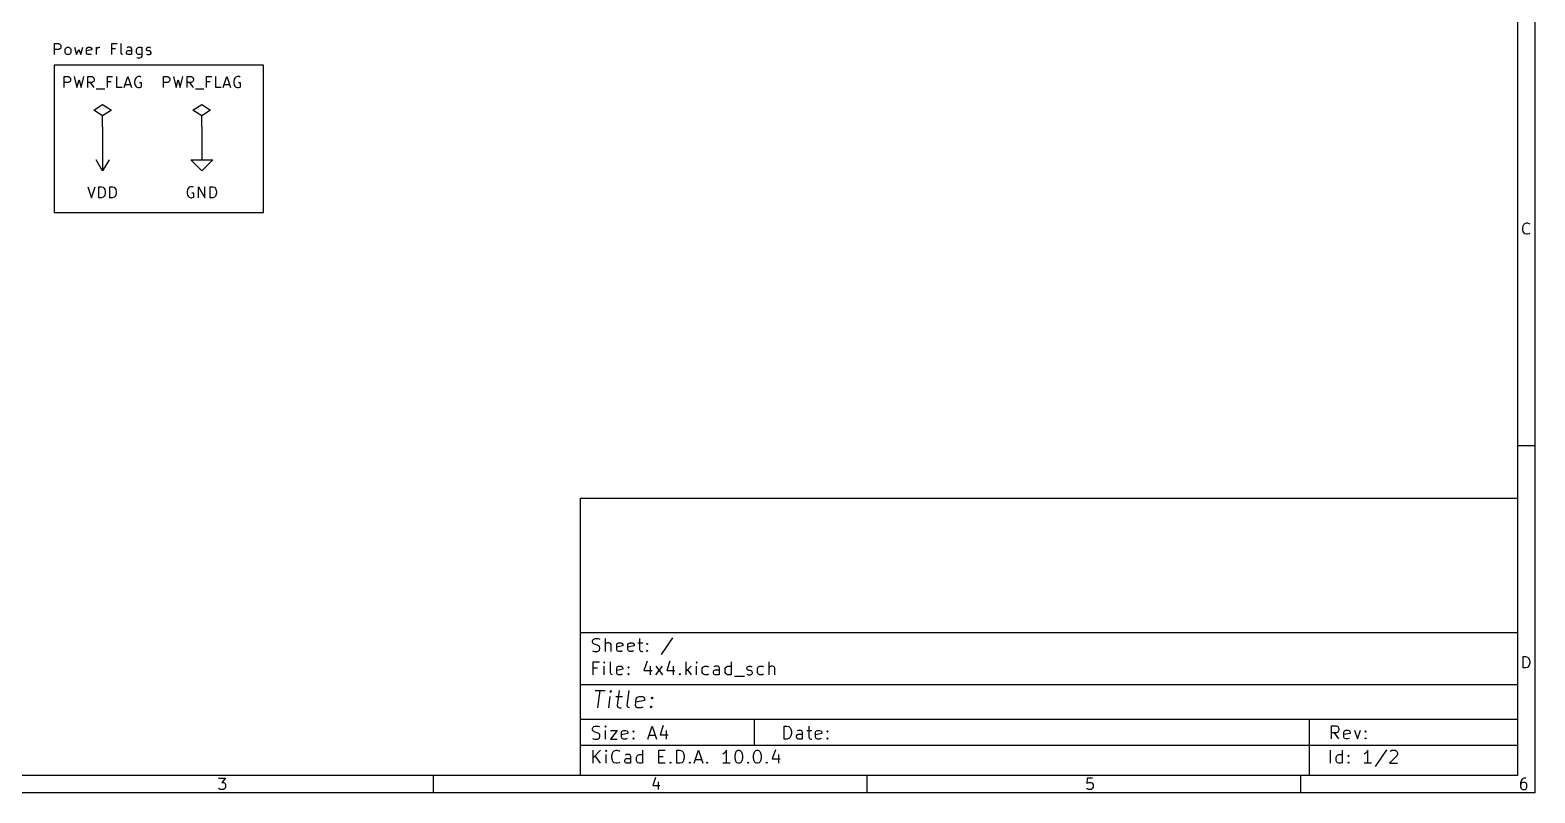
# Model space of a CAD drawing. Header units: millimetres. Extents: x 10 to 287, y -200 to -10.
# Drawn here: x 113.6 to 287, y -200 to -112.1 of the extents above; entities that cross this region are included whole.
import ezdxf

# ---------------------------------------------------------------- set-up
doc = ezdxf.new("R2010")
doc.units = ezdxf.units.MM
for name, color, linetype in [('GREENSIXTYFIVE', 129, 'CONTINUOUS'), ('LIGHTBLUE', 172, 'CONTINUOUS'), ('LIGHTGREEN', 92, 'CONTINUOUS'), ('RED', 14, 'CONTINUOUS')]:
    doc.layers.add(name, color=color, linetype=linetype)

msp = doc.modelspace()

# ---------------------------------------------------------------- linework, layer by layer
at = {"layer": 'GREENSIXTYFIVE', "linetype": 'CONTINUOUS'}
for p, q in [((117.5052, -118.6892), (117.5052, -117.4192)), ((117.5052, -117.4192), (117.989, -117.4192)), ((117.989, -117.4192), (118.11, -117.4797)), ((118.11, -117.4797), (118.1705, -117.5402)), ((118.1705, -117.5402), (118.2309, -117.6611)), ((118.2309, -117.8426), (118.1705, -117.9635)), ((118.2309, -117.6611), (118.2309, -117.8426)), ((118.6543, -117.4192), (118.9567, -118.6892)), ((118.9567, -118.6892), (119.1986, -117.7821)), ((119.1986, -117.7821), (119.4405, -118.6892)), ((119.4405, -118.6892), (119.7429, -117.4192)), ((120.2266, -118.6892), (120.2266, -117.4192)), ((120.2266, -117.4192), (120.7104, -117.4192)), ((120.7104, -117.4192), (120.8314, -117.4797)), ((120.8314, -117.4797), (120.8919, -117.5402)), ((120.8919, -117.5402), (120.9523, -117.6611)), ((120.9523, -117.8426), (120.8919, -117.9635)), ((120.9523, -117.6611), (120.9523, -117.8426)), ((122.4642, -118.6892), (122.4642, -117.4192)), ((122.4642, -117.4192), (123.069, -117.4192)), ((123.5528, -118.6892), (123.5528, -117.4192)), ((124.3995, -118.6892), (124.8228, -117.4192)), ((124.8228, -117.4192), (125.2462, -118.6892)), ((125.6695, -117.7216), (125.6091, -117.9635)), ((125.73, -117.6007), (125.6695, -117.7216)), ((125.851, -117.4797), (125.73, -117.6007)), ((126.0324, -117.4192), (125.851, -117.4797)), ((126.2138, -117.4192), (126.0324, -117.4192)), ((126.3348, -117.4797), (126.2138, -117.4192)), ((128.9352, -118.6892), (128.9352, -117.4192)), ((128.9352, -117.4192), (129.419, -117.4192)), ((129.419, -117.4192), (129.54, -117.4797)), ((129.54, -117.4797), (129.6005, -117.5402)), ((129.6005, -117.5402), (129.6609, -117.6611)), ((129.6609, -117.8426), (129.6005, -117.9635)), ((129.6609, -117.6611), (129.6609, -117.8426)), ((130.0843, -117.4192), (130.3867, -118.6892)), ((130.3867, -118.6892), (130.6286, -117.7821)), ((130.6286, -117.7821), (130.8705, -118.6892)), ((130.8705, -118.6892), (131.1729, -117.4192)), ((131.6566, -118.6892), (131.6566, -117.4192)), ((131.6566, -117.4192), (132.1404, -117.4192)), ((132.1404, -117.4192), (132.2614, -117.4797)), ((132.2614, -117.4797), (132.3219, -117.5402)), ((132.3219, -117.5402), (132.3823, -117.6611)), ((132.3823, -117.8426), (132.3219, -117.9635)), ((132.3823, -117.6611), (132.3823, -117.8426)), ((133.8942, -118.6892), (133.8942, -117.4192)), ((133.8942, -117.4192), (134.499, -117.4192)), ((134.9828, -118.6892), (134.9828, -117.4192)), ((135.8295, -118.6892), (136.2528, -117.4192)), ((136.2528, -117.4192), (136.6762, -118.6892)), ((137.0995, -117.7216), (137.0391, -117.9635)), ((137.16, -117.6007), (137.0995, -117.7216)), ((137.281, -117.4797), (137.16, -117.6007)), ((137.4624, -117.4192), (137.281, -117.4797)), ((137.6438, -117.4192), (137.4624, -117.4192)), ((137.7648, -117.4797), (137.6438, -117.4192)), ((117.989, -118.0845), (117.5052, -118.0845)), ((118.11, -118.024), (117.989, -118.0845)), ((118.1705, -117.9635), (118.11, -118.024)), ((120.7104, -118.0845), (120.2266, -118.0845)), ((120.9523, -118.6892), (120.529, -118.0845)), ((120.8314, -118.024), (120.7104, -118.0845)), ((120.8919, -117.9635), (120.8314, -118.024)), ((121.1943, -118.8102), (122.1619, -118.8102)), ((122.8876, -118.024), (122.4642, -118.024)), ((124.1576, -118.6892), (123.5528, -118.6892)), ((124.5205, -118.3264), (125.1252, -118.3264)), ((125.6091, -117.9635), (125.6091, -118.1449)), ((125.6091, -118.1449), (125.6695, -118.3868)), ((125.6695, -118.3868), (125.73, -118.5078)), ((125.73, -118.5078), (125.851, -118.6288)), ((125.851, -118.6288), (126.0324, -118.6892)), ((126.0324, -118.6892), (126.1533, -118.6892)), ((126.3952, -118.1449), (126.1533, -118.1449)), ((126.1533, -118.6892), (126.3348, -118.6288)), ((126.3348, -118.6288), (126.3952, -118.5683)), ((126.3952, -118.5683), (126.3952, -118.1449)), ((129.419, -118.0845), (128.9352, -118.0845)), ((129.54, -118.024), (129.419, -118.0845)), ((129.6005, -117.9635), (129.54, -118.024)), ((132.1404, -118.0845), (131.6566, -118.0845)), ((132.3823, -118.6892), (131.959, -118.0845)), ((132.2614, -118.024), (132.1404, -118.0845)), ((132.3219, -117.9635), (132.2614, -118.024)), ((132.6243, -118.8102), (133.5919, -118.8102)), ((134.3176, -118.024), (133.8942, -118.024)), ((135.5876, -118.6892), (134.9828, -118.6892)), ((135.9505, -118.3264), (136.5552, -118.3264)), ((137.0391, -117.9635), (137.0391, -118.1449)), ((137.0391, -118.1449), (137.0995, -118.3868)), ((137.0995, -118.3868), (137.16, -118.5078)), ((137.16, -118.5078), (137.281, -118.6288)), ((137.281, -118.6288), (137.4624, -118.6892)), ((137.4624, -118.6892), (137.5833, -118.6892)), ((137.8252, -118.1449), (137.5833, -118.1449)), ((137.5833, -118.6892), (137.7648, -118.6288)), ((137.7648, -118.6288), (137.8252, -118.5683)), ((137.8252, -118.5683), (137.8252, -118.1449)), ((120.2266, -130.1191), (120.6499, -131.3891)), ((120.6499, -131.3891), (121.0733, -130.1191)), ((121.4966, -131.3891), (121.4966, -130.1191)), ((121.4966, -130.1191), (121.799, -130.1191)), ((121.799, -131.3891), (121.4966, -131.3891)), ((121.799, -130.1191), (121.9804, -130.1796)), ((121.9804, -131.3287), (121.799, -131.3891)), ((121.9804, -130.1796), (122.1014, -130.3006)), ((122.1014, -131.2077), (121.9804, -131.3287)), ((122.1014, -130.3006), (122.1619, -130.4215)), ((122.1619, -131.0867), (122.1014, -131.2077)), ((122.1619, -130.4215), (122.2223, -130.6634)), ((122.2223, -130.8448), (122.1619, -131.0867)), ((122.2223, -130.6634), (122.2223, -130.8448)), ((122.7666, -131.3891), (122.7666, -130.1191)), ((122.7666, -130.1191), (123.069, -130.1191)), ((123.069, -131.3891), (122.7666, -131.3891)), ((123.069, -130.1191), (123.2504, -130.1796)), ((123.2504, -131.3287), (123.069, -131.3891)), ((123.2504, -130.1796), (123.3714, -130.3006)), ((123.3714, -131.2077), (123.2504, -131.3287)), ((123.3714, -130.3006), (123.4319, -130.4215)), ((123.4319, -131.0867), (123.3714, -131.2077)), ((123.4319, -130.4215), (123.4923, -130.6634)), ((123.4923, -130.8448), (123.4319, -131.0867)), ((123.4923, -130.6634), (123.4923, -130.8448)), ((131.7171, -130.4216), (131.6567, -130.6635)), ((131.6567, -130.6635), (131.6567, -130.8449)), ((131.6567, -130.8449), (131.7171, -131.0868)), ((131.7776, -130.3007), (131.7171, -130.4216)), ((131.7171, -131.0868), (131.7776, -131.2078)), ((131.8986, -130.1797), (131.7776, -130.3007)), ((131.7776, -131.2078), (131.8986, -131.3288)), ((132.08, -130.1192), (131.8986, -130.1797)), ((131.8986, -131.3288), (132.08, -131.3892)), ((132.2614, -130.1192), (132.08, -130.1192)), ((132.08, -131.3892), (132.2009, -131.3892)), ((132.4428, -130.8449), (132.2009, -130.8449)), ((132.2009, -131.3892), (132.3824, -131.3288)), ((132.3824, -130.1797), (132.2614, -130.1192)), ((132.3824, -131.3288), (132.4428, -131.2683)), ((132.4428, -131.2683), (132.4428, -130.8449)), ((132.9871, -131.3892), (132.9871, -130.1192)), ((132.9871, -130.1192), (133.7128, -131.3892)), ((133.7128, -131.3892), (133.7128, -130.1192)), ((134.3176, -131.3892), (134.3176, -130.1192)), ((134.3176, -130.1192), (134.62, -130.1192)), ((134.62, -131.3892), (134.3176, -131.3892)), ((134.62, -130.1192), (134.8014, -130.1797)), ((134.8014, -131.3288), (134.62, -131.3892)), ((134.8014, -130.1797), (134.9224, -130.3007)), ((134.9224, -131.2078), (134.8014, -131.3288)), ((134.9224, -130.3007), (134.9829, -130.4216)), ((134.9829, -131.0868), (134.9224, -131.2078)), ((134.9829, -130.4216), (135.0433, -130.6635)), ((135.0433, -130.8449), (134.9829, -131.0868)), ((135.0433, -130.6635), (135.0433, -130.8449))]:
    msp.add_line(p, q, dxfattribs=at)
at = {"layer": 'LIGHTBLUE', "linetype": 'CONTINUOUS'}
for p, q in [((116.3864, -114.8832), (116.3864, -113.6132)), ((116.3864, -113.6132), (116.8702, -113.6132)), ((116.8702, -114.2785), (116.3864, -114.2785)), ((116.8702, -113.6132), (116.9912, -113.6737)), ((116.9912, -114.218), (116.8702, -114.2785)), ((116.9912, -113.6737), (117.0517, -113.7342)), ((117.0517, -114.1575), (116.9912, -114.218)), ((117.0517, -113.7342), (117.1121, -113.8551)), ((117.1121, -114.0366), (117.0517, -114.1575)), ((117.1121, -113.8551), (117.1121, -114.0366)), ((117.596, -114.2785), (117.6564, -114.1575)), ((117.596, -114.6413), (117.596, -114.2785)), ((117.6564, -114.1575), (117.7169, -114.097)), ((117.7169, -114.097), (117.8379, -114.0366)), ((117.8379, -114.0366), (118.0193, -114.0366)), ((118.0193, -114.0366), (118.1402, -114.097)), ((118.1402, -114.097), (118.2007, -114.1575)), ((118.2007, -114.1575), (118.2612, -114.2785)), ((118.2612, -114.2785), (118.2612, -114.6413)), ((118.6845, -114.0366), (118.9264, -114.8832)), ((118.9264, -114.8832), (119.1683, -114.2785)), ((119.1683, -114.2785), (119.4102, -114.8832)), ((119.4102, -114.8832), (119.6521, -114.0366)), ((120.0755, -114.218), (120.1359, -114.097)), ((120.0755, -114.7018), (120.0755, -114.218)), ((120.6802, -114.3389), (120.0755, -114.4599)), ((120.1359, -114.097), (120.2569, -114.0366)), ((120.2569, -114.0366), (120.4988, -114.0366)), ((120.4988, -114.0366), (120.6197, -114.097)), ((120.6197, -114.097), (120.6802, -114.218)), ((120.6802, -114.218), (120.6802, -114.3389)), ((121.2245, -114.8832), (121.2245, -114.0366)), ((121.2245, -114.2785), (121.285, -114.1575)), ((121.285, -114.1575), (121.3455, -114.097)), ((121.3455, -114.097), (121.4664, -114.0366)), ((121.4664, -114.0366), (121.5874, -114.0366)), ((122.9783, -114.8832), (122.9783, -113.6132)), ((122.9783, -113.6132), (123.5831, -113.6132)), ((123.4017, -114.218), (122.9783, -114.218)), ((124.0669, -114.7018), (124.0669, -113.6132)), ((124.6717, -114.5808), (124.7321, -114.4599)), ((124.8531, -114.0366), (124.7321, -114.097)), ((124.7321, -114.4599), (124.8531, -114.3994)), ((125.095, -114.0366), (124.8531, -114.0366)), ((124.8531, -114.3994), (125.1555, -114.3994)), ((125.2159, -114.097), (125.095, -114.0366)), ((125.1555, -114.3994), (125.2764, -114.3389)), ((125.2764, -114.218), (125.2159, -114.097)), ((125.2764, -114.8832), (125.2764, -114.218)), ((125.8207, -114.2785), (125.8811, -114.1575)), ((125.8207, -114.6413), (125.8207, -114.2785)), ((125.8811, -114.1575), (125.9416, -114.097)), ((125.9416, -114.097), (126.0626, -114.0366)), ((126.0626, -114.0366), (126.3045, -114.0366)), ((126.3045, -114.0366), (126.4254, -114.097)), ((126.4254, -114.0366), (126.4254, -115.0647)), ((126.9697, -114.218), (127.0301, -114.097)), ((126.9697, -114.2785), (126.9697, -114.218)), ((127.0301, -114.3994), (126.9697, -114.2785)), ((127.0301, -114.097), (127.1511, -114.0366)), ((127.1511, -114.4599), (127.0301, -114.3994)), ((127.1511, -114.0366), (127.3325, -114.0366)), ((127.3325, -114.4599), (127.1511, -114.4599)), ((127.3325, -114.0366), (127.4535, -114.097)), ((127.4535, -114.5204), (127.3325, -114.4599)), ((116.332, -116.078), (116.332, -133.096)), ((140.462, -116.078), (116.332, -116.078)), ((117.6564, -114.7623), (117.596, -114.6413)), ((117.7169, -114.8228), (117.6564, -114.7623)), ((117.8379, -114.8832), (117.7169, -114.8228)), ((118.0193, -114.8832), (117.8379, -114.8832)), ((118.1402, -114.8228), (118.0193, -114.8832)), ((118.2007, -114.7623), (118.1402, -114.8228)), ((118.2612, -114.6413), (118.2007, -114.7623)), ((120.1359, -114.8228), (120.0755, -114.7018)), ((120.2569, -114.8832), (120.1359, -114.8228)), ((120.4988, -114.8832), (120.2569, -114.8832)), ((120.6197, -114.8228), (120.4988, -114.8832)), ((124.1274, -114.8228), (124.0669, -114.7018)), ((124.2484, -114.8832), (124.1274, -114.8228)), ((124.6717, -114.7018), (124.6717, -114.5808)), ((124.7321, -114.8228), (124.6717, -114.7018)), ((124.8531, -114.8832), (124.7321, -114.8228)), ((125.1555, -114.8832), (124.8531, -114.8832)), ((125.2764, -114.8228), (125.1555, -114.8832)), ((125.8811, -114.7623), (125.8207, -114.6413)), ((125.9416, -114.8228), (125.8811, -114.7623)), ((126.0021, -115.3066), (125.8811, -115.2461)), ((126.0626, -114.8832), (125.9416, -114.8228)), ((126.1835, -115.3066), (126.0021, -115.3066)), ((126.3045, -114.8832), (126.0626, -114.8832)), ((126.3045, -115.2461), (126.1835, -115.3066)), ((126.4254, -114.8228), (126.3045, -114.8832)), ((126.3649, -115.1856), (126.3045, -115.2461)), ((126.4254, -115.0647), (126.3649, -115.1856)), ((126.9697, -114.8228), (127.0906, -114.8832)), ((127.0906, -114.8832), (127.3325, -114.8832)), ((127.3325, -114.8832), (127.4535, -114.8228)), ((127.5139, -114.6413), (127.4535, -114.5204)), ((127.4535, -114.8228), (127.5139, -114.7018)), ((127.5139, -114.7018), (127.5139, -114.6413)), ((140.462, -133.096), (140.462, -116.078)), ((116.332, -133.096), (140.462, -133.096))]:
    msp.add_line(p, q, dxfattribs=at)
at = {"layer": 'LIGHTGREEN', "linetype": 'CONTINUOUS'}
for p, q in [((121.92, -123.19), (121.92, -125.73)), ((133.35, -123.19), (133.35, -125.73))]:
    msp.add_line(p, q, dxfattribs=at)
at = {"layer": 'RED', "linetype": 'CONTINUOUS'}
for p, q in [((287.0022, -10), (287.0022, -200.0072)), ((285.0022, -12), (285.0022, -198.0072)), ((120.904, -121.285), (121.92, -120.65)), ((121.92, -121.92), (120.904, -121.285)), ((121.92, -120.65), (122.936, -121.285)), ((122.936, -121.285), (121.92, -121.92)), ((132.334, -121.285), (133.35, -120.65)), ((133.35, -121.92), (132.334, -121.285)), ((133.35, -120.65), (134.366, -121.285)), ((134.366, -121.285), (133.35, -121.92)), ((121.92, -123.19), (121.92, -121.92)), ((133.35, -123.19), (133.35, -121.92)), ((121.92, -125.73), (121.92, -128.27)), ((133.35, -125.73), (133.35, -127)), ((121.92, -128.27), (121.158, -127)), ((122.682, -127), (121.92, -128.27)), ((133.35, -128.27), (132.08, -127)), ((132.08, -127), (133.35, -127)), ((133.35, -127), (134.62, -127)), ((134.62, -127), (133.35, -128.27)), ((285.5998, -134.8508), (285.6617, -134.6032)), ((285.5998, -135.0365), (285.5998, -134.8508)), ((285.6617, -135.2841), (285.5998, -135.0365)), ((285.6617, -134.6032), (285.7236, -134.4794)), ((285.7236, -134.4794), (285.8474, -134.3556)), ((285.8474, -134.3556), (286.0331, -134.2937)), ((286.0331, -134.2937), (286.1569, -134.2937)), ((286.1569, -134.2937), (286.3426, -134.3556)), ((286.3426, -134.3556), (286.4045, -134.4175)), ((285.7236, -135.4079), (285.6617, -135.2841)), ((285.8474, -135.5318), (285.7236, -135.4079)), ((286.0331, -135.5937), (285.8474, -135.5318)), ((286.1569, -135.5937), (286.0331, -135.5937)), ((286.3426, -135.5318), (286.1569, -135.5937)), ((286.4045, -135.4698), (286.3426, -135.5318)), ((287.0022, -160), (285.0022, -160)), ((177.0022, -166.0072), (285.0022, -166.0072)), ((177.0022, -198.0072), (177.0022, -166.0072)), ((285.0022, -166.0072), (285.0022, -198.0072)), ((177.0022, -181.5072), (285.0022, -181.5072)), ((178.3865, -182.479), (178.4579, -182.3361)), ((178.3865, -182.6219), (178.3865, -182.479)), ((178.4579, -182.7647), (178.3865, -182.6219)), ((178.3865, -183.6219), (178.6008, -183.6933)), ((178.4579, -182.3361), (178.5293, -182.2647)), ((178.5293, -182.8361), (178.4579, -182.7647)), ((178.5293, -182.2647), (178.6722, -182.1933)), ((178.6722, -182.9076), (178.5293, -182.8361)), ((178.6008, -183.6933), (178.9579, -183.6933)), ((178.6722, -182.1933), (179.0293, -182.1933)), ((178.9579, -182.979), (178.6722, -182.9076)), ((179.1008, -183.0504), (178.9579, -182.979)), ((178.9579, -183.6933), (179.1008, -183.6219)), ((179.0293, -182.1933), (179.2436, -182.2647)), ((179.1722, -183.1219), (179.1008, -183.0504)), ((179.1008, -183.6219), (179.1722, -183.5504)), ((179.2436, -183.2647), (179.1722, -183.1219)), ((179.1722, -183.5504), (179.2436, -183.4076)), ((179.2436, -183.4076), (179.2436, -183.2647)), ((179.8865, -183.6933), (179.8865, -182.1933)), ((179.9579, -182.7647), (179.8865, -182.8361)), ((180.1008, -182.6933), (179.9579, -182.7647)), ((180.3151, -182.6933), (180.1008, -182.6933)), ((180.4579, -182.7647), (180.3151, -182.6933)), ((180.5294, -182.9076), (180.4579, -182.7647)), ((180.5294, -183.6933), (180.5294, -182.9076)), ((181.1722, -182.9076), (181.2436, -182.7647)), ((181.1722, -183.479), (181.1722, -182.9076)), ((181.8865, -183.0504), (181.1722, -183.1933)), ((181.2436, -183.6219), (181.1722, -183.479)), ((181.2436, -182.7647), (181.3865, -182.6933)), ((181.3865, -183.6933), (181.2436, -183.6219)), ((181.3865, -182.6933), (181.6722, -182.6933)), ((181.6722, -183.6933), (181.3865, -183.6933)), ((181.6722, -182.6933), (181.815, -182.7647)), ((181.815, -183.6219), (181.6722, -183.6933)), ((181.815, -182.7647), (181.8865, -182.9076)), ((181.8865, -182.9076), (181.8865, -183.0504)), ((182.4579, -182.9076), (182.5293, -182.7647)), ((182.4579, -183.479), (182.4579, -182.9076)), ((183.1722, -183.0504), (182.4579, -183.1933)), ((182.5293, -183.6219), (182.4579, -183.479)), ((182.5293, -182.7647), (182.6722, -182.6933)), ((182.6722, -183.6933), (182.5293, -183.6219)), ((182.6722, -182.6933), (182.9579, -182.6933)), ((182.9579, -183.6933), (182.6722, -183.6933)), ((182.9579, -182.6933), (183.1007, -182.7647)), ((183.1007, -183.6219), (182.9579, -183.6933)), ((183.1007, -182.7647), (183.1722, -182.9076)), ((183.1722, -182.9076), (183.1722, -183.0504)), ((183.6007, -182.6933), (184.1721, -182.6933)), ((183.815, -182.1933), (183.815, -183.479)), ((183.815, -183.479), (183.8864, -183.6219)), ((183.8864, -183.6219), (184.0293, -183.6933)), ((184.0293, -183.6933), (184.1721, -183.6933)), ((184.6007, -182.8361), (184.6721, -182.7647)), ((184.6721, -182.9076), (184.6007, -182.8361)), ((184.6007, -183.6219), (184.6721, -183.5504)), ((184.6721, -183.6933), (184.6007, -183.6219)), ((184.6721, -182.7647), (184.7435, -182.8361)), ((184.6721, -182.7647), (184.6721, -182.9076)), ((184.7435, -182.8361), (184.6721, -182.9076)), ((184.6721, -183.5504), (184.7435, -183.6219)), ((184.6721, -183.5504), (184.6721, -183.6933)), ((184.7435, -183.6219), (184.6721, -183.6933)), ((187.6007, -182.1219), (186.315, -184.0504)), ((178.4579, -186.3933), (178.4579, -184.8933)), ((178.4579, -184.8933), (179.1722, -184.8933)), ((179.7436, -184.8933), (179.6722, -184.9647)), ((179.6722, -184.9647), (179.7436, -185.0361)), ((179.815, -184.9647), (179.7436, -184.8933)), ((179.7436, -184.8933), (179.7436, -185.0361)), ((179.7436, -185.0361), (179.815, -184.9647)), ((179.7436, -186.3933), (179.7436, -185.3933)), ((180.4579, -186.179), (180.4579, -184.8933)), ((181.1722, -185.6076), (181.2436, -185.4647)), ((181.2436, -185.4647), (181.3865, -185.3933)), ((181.3865, -185.3933), (181.6722, -185.3933)), ((181.6722, -185.3933), (181.815, -185.4647)), ((181.815, -185.4647), (181.8865, -185.6076)), ((182.4579, -185.5361), (182.5293, -185.4647)), ((182.5293, -185.6076), (182.4579, -185.5361)), ((182.5293, -185.4647), (182.6007, -185.5361)), ((182.5293, -185.4647), (182.5293, -185.6076)), ((182.6007, -185.5361), (182.5293, -185.6076)), ((184.6722, -184.8219), (184.3151, -185.8933)), ((185.0294, -185.3933), (185.0294, -186.3933)), ((185.6722, -186.3933), (186.458, -185.3933)), ((185.6722, -185.3933), (186.458, -186.3933)), ((187.3151, -184.8219), (186.958, -185.8933)), ((187.6723, -185.3933), (187.6723, -186.3933)), ((189.1723, -186.3933), (189.1723, -184.8933)), ((189.7437, -185.3933), (189.1723, -185.9647)), ((190.3866, -184.8933), (190.3152, -184.9647)), ((190.3152, -184.9647), (190.3866, -185.0361)), ((190.458, -184.9647), (190.3866, -184.8933)), ((190.3866, -184.8933), (190.3866, -185.0361)), ((190.3866, -185.0361), (190.458, -184.9647)), ((190.3866, -186.3933), (190.3866, -185.3933)), ((191.0295, -185.679), (191.1009, -185.5361)), ((191.1009, -185.5361), (191.1723, -185.4647)), ((191.1723, -185.4647), (191.3152, -185.3933)), ((191.3152, -185.3933), (191.6009, -185.3933)), ((191.6009, -185.3933), (191.7438, -185.4647)), ((192.5295, -185.3933), (192.3866, -185.4647)), ((192.8152, -185.3933), (192.5295, -185.3933)), ((192.958, -185.4647), (192.8152, -185.3933)), ((193.0295, -185.6076), (192.958, -185.4647)), ((193.6723, -185.679), (193.7437, -185.5361)), ((193.7437, -185.5361), (193.8151, -185.4647)), ((193.8151, -185.4647), (193.958, -185.3933)), ((193.958, -185.3933), (194.2437, -185.3933)), ((194.2437, -185.3933), (194.3866, -185.4647)), ((194.3866, -186.3933), (194.3866, -184.8933)), ((196.1723, -185.6076), (196.2437, -185.4647)), ((196.2437, -185.4647), (196.3866, -185.3933)), ((196.3866, -185.3933), (196.6008, -185.3933)), ((196.6008, -185.3933), (196.7437, -185.4647)), ((197.3866, -185.679), (197.458, -185.5361)), ((197.458, -185.5361), (197.5294, -185.4647)), ((197.5294, -185.4647), (197.6723, -185.3933)), ((197.6723, -185.3933), (197.958, -185.3933)), ((197.958, -185.3933), (198.1009, -185.4647)), ((198.7437, -186.3933), (198.7437, -184.8933)), ((198.8151, -185.4647), (198.7437, -185.5361)), ((198.958, -185.3933), (198.8151, -185.4647)), ((199.1723, -185.3933), (198.958, -185.3933)), ((199.3151, -185.4647), (199.1723, -185.3933)), ((199.3866, -185.6076), (199.3151, -185.4647)), ((285.6617, -185.5937), (285.6617, -184.2937)), ((285.6617, -184.2937), (285.9712, -184.2937)), ((285.9712, -184.2937), (286.1569, -184.3556)), ((286.1569, -185.5318), (285.9712, -185.5937)), ((286.1569, -184.3556), (286.2807, -184.4794)), ((286.2807, -185.4079), (286.1569, -185.5318)), ((286.2807, -184.4794), (286.3426, -184.6032)), ((286.3426, -185.2841), (286.2807, -185.4079)), ((286.3426, -184.6032), (286.4045, -184.8508)), ((286.4045, -185.0365), (286.3426, -185.2841)), ((286.4045, -184.8508), (286.4045, -185.0365)), ((178.9579, -185.6076), (178.4579, -185.6076)), ((180.5293, -186.3219), (180.4579, -186.179)), ((180.6722, -186.3933), (180.5293, -186.3219)), ((181.1722, -186.179), (181.1722, -185.6076)), ((181.8865, -185.7504), (181.1722, -185.8933)), ((181.2436, -186.3219), (181.1722, -186.179)), ((181.3865, -186.3933), (181.2436, -186.3219)), ((181.6722, -186.3933), (181.3865, -186.3933)), ((181.815, -186.3219), (181.6722, -186.3933)), ((181.8865, -185.6076), (181.8865, -185.7504)), ((182.4579, -186.3219), (182.5293, -186.2504)), ((182.5293, -186.3933), (182.4579, -186.3219)), ((182.5293, -186.2504), (182.6007, -186.3219)), ((182.5293, -186.2504), (182.5293, -186.3933)), ((182.6007, -186.3219), (182.5293, -186.3933)), ((184.3151, -185.8933), (185.2436, -185.8933)), ((186.958, -185.8933), (187.8865, -185.8933)), ((188.3866, -186.3219), (188.458, -186.2504)), ((188.458, -186.3933), (188.3866, -186.3219)), ((188.458, -186.2504), (188.5294, -186.3219)), ((188.458, -186.2504), (188.458, -186.3933)), ((188.5294, -186.3219), (188.458, -186.3933)), ((189.3152, -185.8219), (189.7437, -186.3933)), ((191.0295, -186.1076), (191.0295, -185.679)), ((191.1009, -186.2504), (191.0295, -186.1076)), ((191.1723, -186.3219), (191.1009, -186.2504)), ((191.3152, -186.3933), (191.1723, -186.3219)), ((191.6009, -186.3933), (191.3152, -186.3933)), ((191.7438, -186.3219), (191.6009, -186.3933)), ((192.3152, -186.0361), (192.3866, -185.8933)), ((192.3152, -186.179), (192.3152, -186.0361)), ((192.3866, -186.3219), (192.3152, -186.179)), ((192.3866, -185.8933), (192.5295, -185.8219)), ((192.5295, -186.3933), (192.3866, -186.3219)), ((192.5295, -185.8219), (192.8866, -185.8219)), ((192.8866, -186.3933), (192.5295, -186.3933)), ((192.8866, -185.8219), (193.0295, -185.7504)), ((193.0295, -186.3219), (192.8866, -186.3933)), ((193.0295, -186.3933), (193.0295, -185.6076)), ((193.6723, -186.1076), (193.6723, -185.679)), ((193.7437, -186.2504), (193.6723, -186.1076)), ((193.8151, -186.3219), (193.7437, -186.2504)), ((193.958, -186.3933), (193.8151, -186.3219)), ((194.2437, -186.3933), (193.958, -186.3933)), ((194.3866, -186.3219), (194.2437, -186.3933)), ((194.7437, -186.5361), (195.8865, -186.5361)), ((196.1723, -185.679), (196.1723, -185.6076)), ((196.2437, -185.8219), (196.1723, -185.679)), ((196.1723, -186.3219), (196.3151, -186.3933)), ((196.3866, -185.8933), (196.2437, -185.8219)), ((196.3151, -186.3933), (196.6008, -186.3933)), ((196.6008, -185.8933), (196.3866, -185.8933)), ((196.7437, -185.9647), (196.6008, -185.8933)), ((196.6008, -186.3933), (196.7437, -186.3219)), ((196.8151, -186.1076), (196.7437, -185.9647)), ((196.7437, -186.3219), (196.8151, -186.179)), ((196.8151, -186.179), (196.8151, -186.1076)), ((197.3866, -186.1076), (197.3866, -185.679)), ((197.458, -186.2504), (197.3866, -186.1076)), ((197.5294, -186.3219), (197.458, -186.2504)), ((197.6723, -186.3933), (197.5294, -186.3219)), ((197.958, -186.3933), (197.6723, -186.3933)), ((198.1009, -186.3219), (197.958, -186.3933)), ((199.3866, -186.3933), (199.3866, -185.6076)), ((285.9712, -185.5937), (285.6617, -185.5937)), ((177.0022, -187.5072), (285.0022, -187.5072)), ((178.6938, -188.2116), (179.8367, -188.2116)), ((179.0153, -190.2116), (179.2653, -188.2116)), ((180.2533, -190.2116), (180.42, -188.8783)), ((180.5033, -188.2116), (180.3962, -188.3068)), ((180.3962, -188.3068), (180.4795, -188.4021)), ((180.5033, -188.2116), (180.4795, -188.4021)), ((180.4795, -188.4021), (180.5867, -188.3068)), ((180.5867, -188.3068), (180.5033, -188.2116)), ((181.0867, -188.8783), (181.8486, -188.8783)), ((181.4557, -188.2116), (181.2415, -189.9259)), ((182.3844, -189.9259), (182.5986, -188.2116)), ((183.432, -189.164), (183.551, -188.9735)), ((183.551, -188.9735), (183.7534, -188.8783)), ((183.7534, -188.8783), (184.1343, -188.8783)), ((184.1343, -188.8783), (184.3129, -188.9735)), ((184.3129, -188.9735), (184.3843, -189.164)), ((185.1582, -189.0687), (185.2653, -188.9735)), ((185.2653, -188.9735), (185.2415, -189.164)), ((185.2653, -188.9735), (185.3486, -189.0687)), ((181.2415, -189.9259), (181.3129, -190.1164)), ((181.3129, -190.1164), (181.4915, -190.2116)), ((181.4915, -190.2116), (181.6819, -190.2116)), ((182.4558, -190.1164), (182.3844, -189.9259)), ((182.6344, -190.2116), (182.4558, -190.1164)), ((183.3367, -189.9259), (183.432, -189.164)), ((183.4081, -190.1164), (183.3367, -189.9259)), ((184.3605, -189.3544), (183.3843, -189.5449)), ((183.5867, -190.2116), (183.4081, -190.1164)), ((183.9677, -190.2116), (183.5867, -190.2116)), ((184.17, -190.1164), (183.9677, -190.2116)), ((184.3843, -189.164), (184.3605, -189.3544)), ((185.0272, -190.1164), (185.1343, -190.0211)), ((185.1105, -190.2116), (185.0272, -190.1164)), ((185.1343, -190.0211), (185.1105, -190.2116)), ((185.2177, -190.1164), (185.1105, -190.2116)), ((185.1343, -190.0211), (185.2177, -190.1164)), ((185.2415, -189.164), (185.1582, -189.0687)), ((185.3486, -189.0687), (185.2415, -189.164)), ((177.0022, -191.5072), (285.0022, -191.5072)), ((178.3865, -192.579), (178.4579, -192.4361)), ((178.4579, -192.4361), (178.5293, -192.3647)), ((178.5293, -192.3647), (178.6722, -192.2933)), ((178.6722, -192.2933), (179.0293, -192.2933)), ((179.0293, -192.2933), (179.2436, -192.3647)), ((179.8865, -192.2933), (179.8151, -192.3647)), ((179.8151, -192.3647), (179.8865, -192.4361)), ((179.9579, -192.3647), (179.8865, -192.2933)), ((179.8865, -192.2933), (179.8865, -192.4361)), ((179.8865, -192.4361), (179.9579, -192.3647)), ((184.7437, -193.7933), (185.2437, -192.2933)), ((185.2437, -192.2933), (185.7437, -193.7933)), ((186.5294, -192.2219), (186.1723, -193.2933)), ((197.0022, -191.5072), (197.0022, -194.5072)), ((200.4579, -193.7933), (200.4579, -192.2933)), ((200.4579, -192.2933), (200.815, -192.2933)), ((200.815, -192.2933), (201.0293, -192.3647)), ((201.0293, -192.3647), (201.1722, -192.5076)), ((201.1722, -192.5076), (201.2436, -192.6504)), ((203.315, -192.2933), (203.315, -193.579)), ((261.0022, -191.5072), (261.0022, -198.0072)), ((263.5566, -193.7855), (263.5566, -192.2855)), ((263.5566, -192.2855), (264.128, -192.2855)), ((264.128, -192.2855), (264.2709, -192.3569)), ((264.2709, -192.3569), (264.3423, -192.4283)), ((264.3423, -192.4283), (264.4137, -192.5712)), ((178.3865, -192.7219), (178.3865, -192.579)), ((178.4579, -192.8647), (178.3865, -192.7219)), ((178.3865, -193.7219), (178.6008, -193.7933)), ((178.5293, -192.9361), (178.4579, -192.8647)), ((178.6722, -193.0076), (178.5293, -192.9361)), ((178.6008, -193.7933), (178.9579, -193.7933)), ((178.9579, -193.079), (178.6722, -193.0076)), ((179.1008, -193.1504), (178.9579, -193.079)), ((178.9579, -193.7933), (179.1008, -193.7219)), ((179.1722, -193.2219), (179.1008, -193.1504)), ((179.1008, -193.7219), (179.1722, -193.6504)), ((179.2436, -193.3647), (179.1722, -193.2219)), ((179.1722, -193.6504), (179.2436, -193.5076)), ((179.2436, -193.5076), (179.2436, -193.3647)), ((179.8865, -193.7933), (179.8865, -192.7933)), ((180.4579, -192.7933), (181.2437, -192.7933)), ((181.2437, -192.7933), (180.4579, -193.7933)), ((180.4579, -193.7933), (181.2437, -193.7933)), ((181.7437, -193.0076), (181.8151, -192.8647)), ((181.7437, -193.579), (181.7437, -193.0076)), ((182.458, -193.1504), (181.7437, -193.2933)), ((181.8151, -193.7219), (181.7437, -193.579)), ((181.8151, -192.8647), (181.958, -192.7933)), ((181.958, -193.7933), (181.8151, -193.7219)), ((181.958, -192.7933), (182.2437, -192.7933)), ((182.2437, -193.7933), (181.958, -193.7933)), ((182.2437, -192.7933), (182.3865, -192.8647)), ((182.3865, -193.7219), (182.2437, -193.7933)), ((182.3865, -192.8647), (182.458, -193.0076)), ((182.458, -193.0076), (182.458, -193.1504)), ((183.0294, -192.9361), (183.1008, -192.8647)), ((183.1008, -193.0076), (183.0294, -192.9361)), ((183.0294, -193.7219), (183.1008, -193.6504)), ((183.1008, -193.7933), (183.0294, -193.7219)), ((183.1008, -192.8647), (183.1722, -192.9361)), ((183.1008, -192.8647), (183.1008, -193.0076)), ((183.1722, -192.9361), (183.1008, -193.0076)), ((183.1008, -193.6504), (183.1722, -193.7219)), ((183.1008, -193.6504), (183.1008, -193.7933)), ((183.1722, -193.7219), (183.1008, -193.7933)), ((184.8866, -193.3647), (185.6009, -193.3647)), ((186.1723, -193.2933), (187.1008, -193.2933)), ((186.8866, -192.7933), (186.8866, -193.7933)), ((200.815, -193.7933), (200.4579, -193.7933)), ((201.0293, -193.7219), (200.815, -193.7933)), ((201.1722, -193.579), (201.0293, -193.7219)), ((201.2436, -193.4361), (201.1722, -193.579)), ((201.2436, -192.6504), (201.315, -192.9361)), ((201.315, -193.1504), (201.2436, -193.4361)), ((201.315, -192.9361), (201.315, -193.1504)), ((201.8865, -193.4361), (201.9579, -193.2933)), ((201.8865, -193.579), (201.8865, -193.4361)), ((201.9579, -193.7219), (201.8865, -193.579)), ((202.1008, -192.7933), (201.9579, -192.8647)), ((201.9579, -193.2933), (202.1008, -193.2219)), ((202.1008, -193.7933), (201.9579, -193.7219)), ((202.3865, -192.7933), (202.1008, -192.7933)), ((202.1008, -193.2219), (202.4579, -193.2219)), ((202.4579, -193.7933), (202.1008, -193.7933)), ((202.5293, -192.8647), (202.3865, -192.7933)), ((202.4579, -193.2219), (202.6008, -193.1504)), ((202.6008, -193.7219), (202.4579, -193.7933)), ((202.6008, -193.0076), (202.5293, -192.8647)), ((202.6008, -193.7933), (202.6008, -193.0076)), ((203.1007, -192.7933), (203.6721, -192.7933)), ((203.315, -193.579), (203.3864, -193.7219)), ((203.3864, -193.7219), (203.5293, -193.7933)), ((203.5293, -193.7933), (203.6721, -193.7933)), ((204.1007, -193.0076), (204.1721, -192.8647)), ((204.1007, -193.579), (204.1007, -193.0076)), ((204.815, -193.1504), (204.1007, -193.2933)), ((204.1721, -193.7219), (204.1007, -193.579)), ((204.1721, -192.8647), (204.315, -192.7933)), ((204.315, -193.7933), (204.1721, -193.7219)), ((204.315, -192.7933), (204.6007, -192.7933)), ((204.6007, -193.7933), (204.315, -193.7933)), ((204.6007, -192.7933), (204.7435, -192.8647)), ((204.7435, -193.7219), (204.6007, -193.7933)), ((204.7435, -192.8647), (204.815, -193.0076)), ((204.815, -193.0076), (204.815, -193.1504)), ((205.3864, -192.9361), (205.4578, -192.8647)), ((205.4578, -193.0076), (205.3864, -192.9361)), ((205.3864, -193.7219), (205.4578, -193.6504)), ((205.4578, -193.7933), (205.3864, -193.7219)), ((205.4578, -192.8647), (205.5292, -192.9361)), ((205.4578, -192.8647), (205.4578, -193.0076)), ((205.5292, -192.9361), (205.4578, -193.0076)), ((205.4578, -193.6504), (205.5292, -193.7219)), ((205.4578, -193.6504), (205.4578, -193.7933)), ((205.5292, -193.7219), (205.4578, -193.7933)), ((264.128, -193.0712), (263.5566, -193.0712)), ((264.4137, -193.7855), (263.9137, -193.0712)), ((264.2709, -192.9998), (264.128, -193.0712)), ((264.3423, -192.9283), (264.2709, -192.9998)), ((264.4137, -192.7855), (264.3423, -192.9283)), ((264.4137, -192.5712), (264.4137, -192.7855)), ((264.9852, -192.9998), (265.0566, -192.8569)), ((264.9852, -193.5712), (264.9852, -192.9998)), ((265.6995, -193.1426), (264.9852, -193.2855)), ((265.0566, -193.7141), (264.9852, -193.5712)), ((265.0566, -192.8569), (265.1995, -192.7855)), ((265.1995, -193.7855), (265.0566, -193.7141)), ((265.1995, -192.7855), (265.4852, -192.7855)), ((265.4852, -193.7855), (265.1995, -193.7855)), ((265.4852, -192.7855), (265.628, -192.8569)), ((265.628, -193.7141), (265.4852, -193.7855)), ((265.628, -192.8569), (265.6995, -192.9998)), ((265.6995, -192.9998), (265.6995, -193.1426)), ((266.1994, -192.7855), (266.5566, -193.7855)), ((266.5566, -193.7855), (266.9137, -192.7855)), ((267.4138, -192.9283), (267.4852, -192.8569)), ((267.4852, -192.9998), (267.4138, -192.9283)), ((267.4138, -193.7141), (267.4852, -193.6426)), ((267.4852, -193.7855), (267.4138, -193.7141)), ((267.4852, -192.8569), (267.5566, -192.9283)), ((267.4852, -192.8569), (267.4852, -192.9998)), ((267.5566, -192.9283), (267.4852, -192.9998)), ((267.4852, -193.6426), (267.5566, -193.7141)), ((267.4852, -193.6426), (267.4852, -193.7855)), ((267.5566, -193.7141), (267.4852, -193.7855)), ((177.0022, -194.5072), (285.0022, -194.5072)), ((178.4579, -196.5933), (178.4579, -195.0933)), ((179.315, -195.0933), (178.4579, -195.9504)), ((179.315, -196.5933), (178.6722, -195.7361)), ((179.9579, -195.0933), (179.8865, -195.1647)), ((179.8865, -195.1647), (179.9579, -195.2361)), ((180.0293, -195.1647), (179.9579, -195.0933)), ((179.9579, -195.0933), (179.9579, -195.2361)), ((179.9579, -195.2361), (180.0293, -195.1647)), ((179.9579, -196.5933), (179.9579, -195.5933)), ((180.6008, -195.7361), (180.6722, -195.4504)), ((180.6008, -195.9504), (180.6008, -195.7361)), ((180.6722, -196.2361), (180.6008, -195.9504)), ((180.6722, -195.4504), (180.7436, -195.3076)), ((180.7436, -195.3076), (180.8865, -195.1647)), ((180.8865, -195.1647), (181.1008, -195.0933)), ((181.1008, -195.0933), (181.2436, -195.0933)), ((181.2436, -195.0933), (181.4579, -195.1647)), ((181.4579, -195.1647), (181.5293, -195.2361)), ((182.3151, -195.5933), (182.1722, -195.6647)), ((182.6008, -195.5933), (182.3151, -195.5933)), ((182.7436, -195.6647), (182.6008, -195.5933)), ((182.6722, -196.0219), (182.8151, -195.9504)), ((182.8151, -195.8076), (182.7436, -195.6647)), ((182.8151, -196.5933), (182.8151, -195.8076)), ((183.4579, -195.879), (183.5293, -195.7361)), ((183.4579, -196.3076), (183.4579, -195.879)), ((183.5293, -195.7361), (183.6007, -195.6647)), ((183.6007, -195.6647), (183.7436, -195.5933)), ((183.7436, -195.5933), (184.0293, -195.5933)), ((184.0293, -195.5933), (184.1722, -195.6647)), ((184.1722, -196.5933), (184.1722, -195.0933)), ((186.0293, -196.5933), (186.0293, -195.0933)), ((186.0293, -195.0933), (186.7436, -195.0933)), ((186.0293, -195.8076), (186.5293, -195.8076)), ((188.1007, -196.5933), (188.1007, -195.0933)), ((188.1007, -195.0933), (188.4578, -195.0933)), ((188.4578, -195.0933), (188.6721, -195.1647)), ((188.6721, -195.1647), (188.815, -195.3076)), ((188.815, -195.3076), (188.8864, -195.4504)), ((188.8864, -195.4504), (188.9578, -195.7361)), ((188.9578, -195.9504), (188.8864, -196.2361)), ((188.9578, -195.7361), (188.9578, -195.9504)), ((190.1007, -196.5933), (190.6007, -195.0933)), ((190.6007, -195.0933), (191.1007, -196.5933)), ((193.5293, -195.4504), (193.3865, -195.5219)), ((193.6722, -195.3076), (193.5293, -195.4504)), ((193.815, -195.0933), (193.6722, -195.3076)), ((193.815, -196.5933), (193.815, -195.0933)), ((194.8151, -195.6647), (194.8865, -195.379)), ((194.8151, -196.0219), (194.8151, -195.6647)), ((194.8865, -195.379), (194.9579, -195.2361)), ((194.9579, -195.2361), (195.0294, -195.1647)), ((195.0294, -195.1647), (195.1722, -195.0933)), ((195.1722, -195.0933), (195.3151, -195.0933)), ((195.3151, -195.0933), (195.4579, -195.1647)), ((195.4579, -195.1647), (195.5294, -195.2361)), ((195.5294, -195.2361), (195.6008, -195.379)), ((195.6008, -195.379), (195.6722, -195.6647)), ((195.6722, -195.6647), (195.6722, -196.0219)), ((196.958, -195.6647), (197.0294, -195.379)), ((196.958, -196.0219), (196.958, -195.6647)), ((197.0294, -195.379), (197.1008, -195.2361)), ((197.1008, -195.2361), (197.1723, -195.1647)), ((197.1723, -195.1647), (197.3151, -195.0933)), ((197.3151, -195.0933), (197.458, -195.0933)), ((197.458, -195.0933), (197.6008, -195.1647)), ((197.6008, -195.1647), (197.6723, -195.2361)), ((197.6723, -195.2361), (197.7437, -195.379)), ((197.7437, -195.379), (197.8151, -195.6647)), ((197.8151, -195.6647), (197.8151, -196.0219)), ((199.458, -195.0219), (199.1009, -196.0933)), ((199.8152, -195.5933), (199.8152, -196.5933)), ((263.4579, -196.5933), (263.4579, -195.0933)), ((264.1008, -195.879), (264.1722, -195.7361)), ((264.1008, -196.3076), (264.1008, -195.879)), ((264.1722, -195.7361), (264.2436, -195.6647)), ((264.2436, -195.6647), (264.3865, -195.5933)), ((264.3865, -195.5933), (264.6722, -195.5933)), ((264.6722, -195.5933), (264.8151, -195.6647)), ((264.8151, -196.5933), (264.8151, -195.0933)), ((265.4579, -195.7361), (265.5293, -195.6647)), ((265.5293, -195.8076), (265.4579, -195.7361)), ((265.5293, -195.6647), (265.6007, -195.7361)), ((265.5293, -195.6647), (265.5293, -195.8076)), ((265.6007, -195.7361), (265.5293, -195.8076)), ((267.4579, -195.4504), (267.3151, -195.5219)), ((267.6008, -195.3076), (267.4579, -195.4504)), ((267.7436, -195.0933), (267.6008, -195.3076)), ((267.7436, -196.5933), (267.7436, -195.0933)), ((269.8865, -195.0219), (268.6008, -196.9504)), ((271.1008, -195.7361), (270.2436, -196.5933)), ((270.3151, -195.2361), (270.3865, -195.1647)), ((270.3865, -195.1647), (270.5294, -195.0933)), ((270.5294, -195.0933), (270.8865, -195.0933)), ((270.8865, -195.0933), (271.0294, -195.1647)), ((271.0294, -195.1647), (271.1008, -195.2361)), ((271.1008, -195.2361), (271.1722, -195.379)), ((271.1722, -195.5219), (271.1008, -195.7361)), ((271.1722, -195.379), (271.1722, -195.5219)), ((180.7436, -196.379), (180.6722, -196.2361)), ((180.8865, -196.5219), (180.7436, -196.379)), ((181.1008, -196.5933), (180.8865, -196.5219)), ((181.2436, -196.5933), (181.1008, -196.5933)), ((181.4579, -196.5219), (181.2436, -196.5933)), ((181.5293, -196.4504), (181.4579, -196.5219)), ((182.1008, -196.2361), (182.1722, -196.0933)), ((182.1008, -196.379), (182.1008, -196.2361)), ((182.1722, -196.5219), (182.1008, -196.379)), ((182.1722, -196.0933), (182.3151, -196.0219)), ((182.3151, -196.5933), (182.1722, -196.5219)), ((182.3151, -196.0219), (182.6722, -196.0219)), ((182.6722, -196.5933), (182.3151, -196.5933)), ((182.8151, -196.5219), (182.6722, -196.5933)), ((183.5293, -196.4504), (183.4579, -196.3076)), ((183.6007, -196.5219), (183.5293, -196.4504)), ((183.7436, -196.5933), (183.6007, -196.5219)), ((184.0293, -196.5933), (183.7436, -196.5933)), ((184.1722, -196.5219), (184.0293, -196.5933)), ((186.7436, -196.5933), (186.0293, -196.5933)), ((187.315, -196.5219), (187.3864, -196.4504)), ((187.3864, -196.5933), (187.315, -196.5219)), ((187.3864, -196.4504), (187.4578, -196.5219)), ((187.3864, -196.4504), (187.3864, -196.5933)), ((187.4578, -196.5219), (187.3864, -196.5933)), ((188.4578, -196.5933), (188.1007, -196.5933)), ((188.6721, -196.5219), (188.4578, -196.5933)), ((188.815, -196.379), (188.6721, -196.5219)), ((188.8864, -196.2361), (188.815, -196.379)), ((189.5293, -196.5219), (189.6007, -196.4504)), ((189.6007, -196.5933), (189.5293, -196.5219)), ((189.6007, -196.4504), (189.6721, -196.5219)), ((189.6007, -196.4504), (189.6007, -196.5933)), ((189.6721, -196.5219), (189.6007, -196.5933)), ((190.2436, -196.1647), (190.9579, -196.1647)), ((191.5293, -196.5219), (191.6007, -196.4504)), ((191.6007, -196.5933), (191.5293, -196.5219)), ((191.6007, -196.4504), (191.6721, -196.5219)), ((191.6007, -196.4504), (191.6007, -196.5933)), ((191.6721, -196.5219), (191.6007, -196.5933)), ((194.2436, -196.5933), (193.3865, -196.5933)), ((194.8865, -196.3076), (194.8151, -196.0219)), ((194.9579, -196.4504), (194.8865, -196.3076)), ((195.0294, -196.5219), (194.9579, -196.4504)), ((195.1722, -196.5933), (195.0294, -196.5219)), ((195.3151, -196.5933), (195.1722, -196.5933)), ((195.4579, -196.5219), (195.3151, -196.5933)), ((195.5294, -196.4504), (195.4579, -196.5219)), ((195.6008, -196.3076), (195.5294, -196.4504)), ((195.6722, -196.0219), (195.6008, -196.3076)), ((196.2437, -196.5219), (196.3151, -196.4504)), ((196.3151, -196.5933), (196.2437, -196.5219)), ((196.3151, -196.4504), (196.3865, -196.5219)), ((196.3151, -196.4504), (196.3151, -196.5933)), ((196.3865, -196.5219), (196.3151, -196.5933)), ((197.0294, -196.3076), (196.958, -196.0219)), ((197.1008, -196.4504), (197.0294, -196.3076)), ((197.1723, -196.5219), (197.1008, -196.4504)), ((197.3151, -196.5933), (197.1723, -196.5219)), ((197.458, -196.5933), (197.3151, -196.5933)), ((197.6008, -196.5219), (197.458, -196.5933)), ((197.6723, -196.4504), (197.6008, -196.5219)), ((197.7437, -196.3076), (197.6723, -196.4504)), ((197.8151, -196.0219), (197.7437, -196.3076)), ((198.3866, -196.5219), (198.458, -196.4504)), ((198.458, -196.5933), (198.3866, -196.5219)), ((198.458, -196.4504), (198.5294, -196.5219)), ((198.458, -196.4504), (198.458, -196.5933)), ((198.5294, -196.5219), (198.458, -196.5933)), ((199.1009, -196.0933), (200.0294, -196.0933)), ((264.1722, -196.4504), (264.1008, -196.3076)), ((264.2436, -196.5219), (264.1722, -196.4504)), ((264.3865, -196.5933), (264.2436, -196.5219)), ((264.6722, -196.5933), (264.3865, -196.5933)), ((264.8151, -196.5219), (264.6722, -196.5933)), ((265.4579, -196.5219), (265.5293, -196.4504)), ((265.5293, -196.5933), (265.4579, -196.5219)), ((265.5293, -196.4504), (265.6007, -196.5219)), ((265.5293, -196.4504), (265.5293, -196.5933)), ((265.6007, -196.5219), (265.5293, -196.5933)), ((268.1722, -196.5933), (267.3151, -196.5933)), ((270.2436, -196.5933), (271.1722, -196.5933)), ((285.0022, -198.0072), (12, -198.0072)), ((135.2843, -198.3009), (136.089, -198.3009)), ((136.089, -198.3009), (135.6557, -198.7961)), ((135.6557, -198.7961), (135.8414, -198.7961)), ((135.8414, -198.7961), (135.9652, -198.858)), ((135.9652, -198.858), (136.0271, -198.9199)), ((136.0271, -198.9199), (136.089, -199.0437)), ((136.089, -199.3532), (136.0271, -199.477)), ((136.089, -199.0437), (136.089, -199.3532)), ((160, -198.0072), (160, -200.0072)), ((285.0022, -198.0072), (177.0022, -198.0072)), ((185.6557, -198.239), (185.3462, -199.1675)), ((185.3462, -199.1675), (186.1509, -199.1675)), ((185.9652, -198.7342), (185.9652, -199.6009)), ((210, -198.0072), (210, -200.0072)), ((235.4081, -198.3009), (235.3462, -198.9199)), ((235.3462, -198.9199), (235.4081, -198.858)), ((236.0271, -198.3009), (235.4081, -198.3009)), ((235.4081, -198.858), (235.5319, -198.7961)), ((235.5319, -198.7961), (235.8414, -198.7961)), ((235.8414, -198.7961), (235.9652, -198.858)), ((235.9652, -198.858), (236.0271, -198.9199)), ((236.0271, -198.9199), (236.089, -199.0437)), ((236.089, -199.3532), (236.0271, -199.477)), ((236.089, -199.0437), (236.089, -199.3532)), ((260, -198.0072), (260, -200.0072)), ((285.4081, -198.6104), (285.3462, -198.858)), ((285.3462, -198.858), (285.3462, -199.3532)), ((285.4081, -198.9199), (285.3462, -199.0437)), ((285.3462, -199.3532), (285.4081, -199.477)), ((285.5319, -198.4247), (285.4081, -198.6104)), ((285.47, -198.858), (285.4081, -198.9199)), ((285.5938, -198.7961), (285.47, -198.858)), ((285.5938, -198.3628), (285.5319, -198.4247)), ((285.7176, -198.3009), (285.5938, -198.3628)), ((285.8414, -198.7961), (285.5938, -198.7961)), ((285.9652, -198.3009), (285.7176, -198.3009)), ((285.9652, -198.858), (285.8414, -198.7961)), ((286.0271, -198.9199), (285.9652, -198.858)), ((286.089, -199.0437), (286.0271, -198.9199)), ((286.0271, -199.477), (286.089, -199.3532)), ((286.089, -199.3532), (286.089, -199.0437)), ((287.0022, -200.0072), (10, -200.0072)), ((135.3462, -199.539), (135.2843, -199.477)), ((135.47, -199.6009), (135.3462, -199.539)), ((135.8414, -199.6009), (135.47, -199.6009)), ((135.9652, -199.539), (135.8414, -199.6009)), ((136.0271, -199.477), (135.9652, -199.539)), ((235.4081, -199.539), (235.3462, -199.477)), ((235.5319, -199.6009), (235.4081, -199.539)), ((235.8414, -199.6009), (235.5319, -199.6009)), ((235.9652, -199.539), (235.8414, -199.6009)), ((236.0271, -199.477), (235.9652, -199.539)), ((285.4081, -199.477), (285.47, -199.539)), ((285.47, -199.539), (285.5938, -199.6009)), ((285.5938, -199.6009), (285.8414, -199.6009)), ((285.8414, -199.6009), (285.9652, -199.539)), ((285.9652, -199.539), (286.0271, -199.477))]:
    msp.add_line(p, q, dxfattribs=at)

doc.saveas('drawing.dxf')
